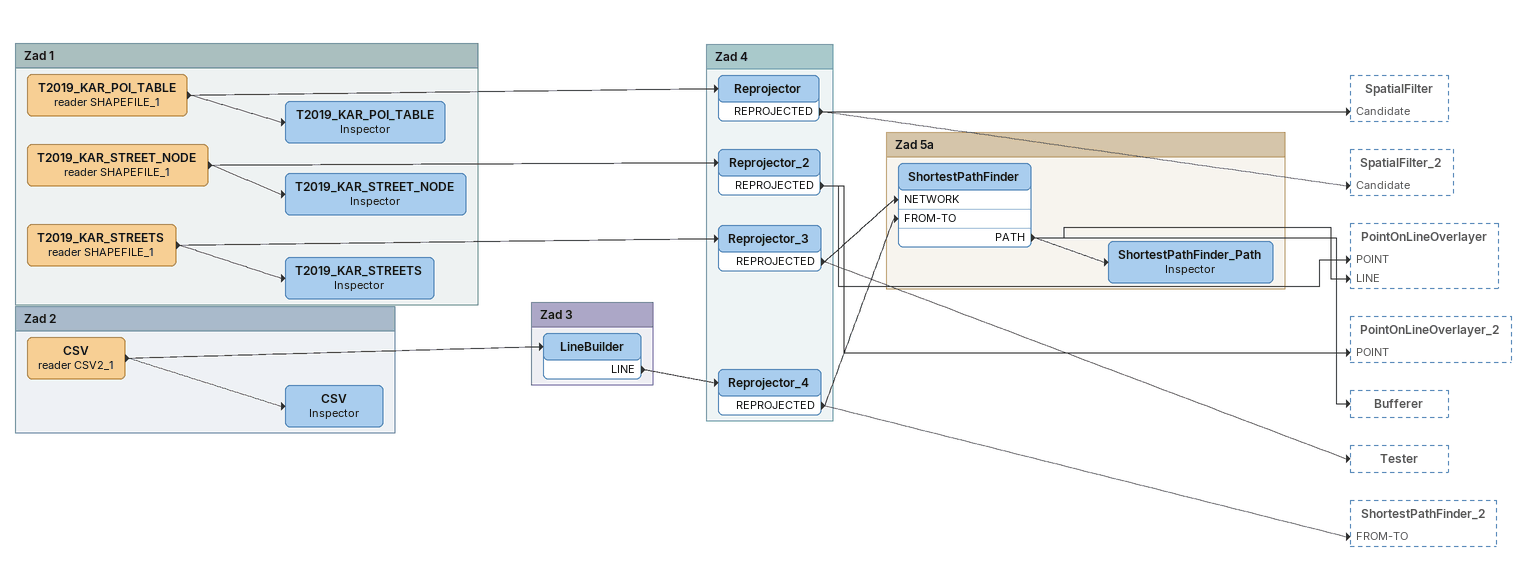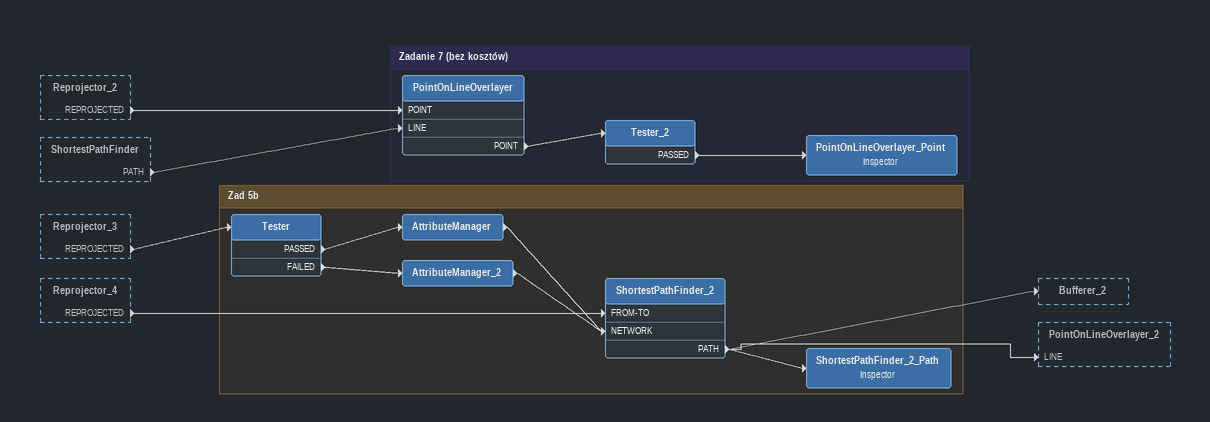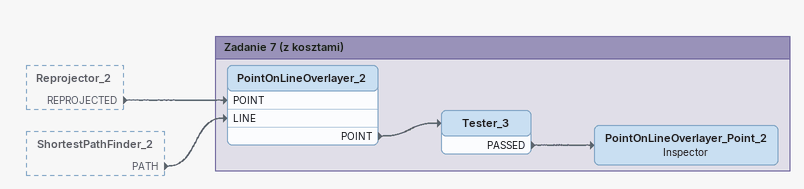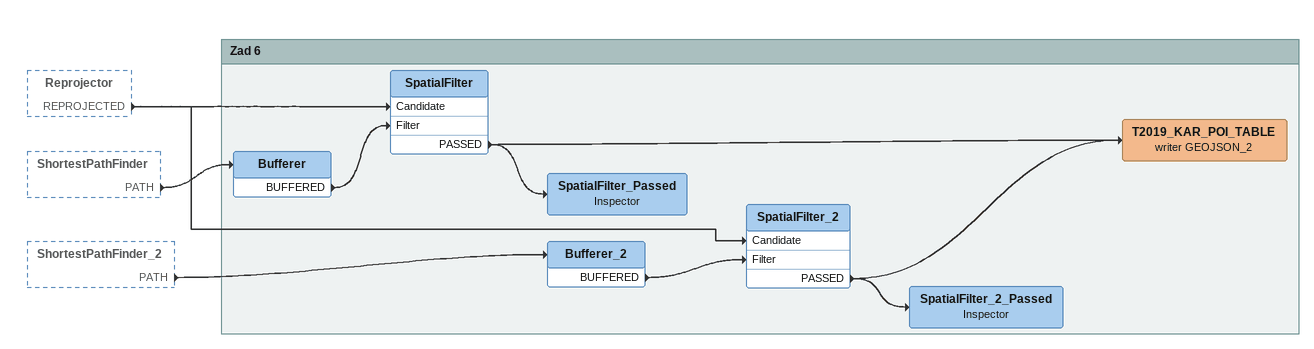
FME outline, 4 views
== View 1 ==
Bookmark: Zad 1
T2019_KAR_POI_TABLE (reader SHAPEFILE_1)
    -> T2019_KAR_POI_TABLE
    -> Reprojector
T2019_KAR_POI_TABLE: Inspector
T2019_KAR_STREET_NODE (reader SHAPEFILE_1)
    -> T2019_KAR_STREET_NODE
    -> Reprojector_2
T2019_KAR_STREET_NODE: Inspector
T2019_KAR_STREETS (reader SHAPEFILE_1)
    -> T2019_KAR_STREETS
    -> Reprojector_3
T2019_KAR_STREETS: Inspector

Bookmark: Zad 4
Reprojector
    REPROJECTED -> SpatialFilter [Candidate]
    REPROJECTED -> SpatialFilter_2 [Candidate]
Reprojector_2
    REPROJECTED -> PointOnLineOverlayer [POINT]
    REPROJECTED -> PointOnLineOverlayer_2 [POINT]
Reprojector_3
    REPROJECTED -> ShortestPathFinder [NETWORK]
    REPROJECTED -> Tester
Reprojector_4
    REPROJECTED -> ShortestPathFinder [FROM-TO]
    REPROJECTED -> ShortestPathFinder_2 [FROM-TO]

Bookmark: Zad 2
CSV (reader CSV2_1)
    -> CSV
    -> LineBuilder
CSV: Inspector

Bookmark: Zad 3
LineBuilder
    LINE -> Reprojector_4

Bookmark: Zad 5a
ShortestPathFinder
    PATH -> ShortestPathFinder_Path
    PATH -> Bufferer
    PATH -> PointOnLineOverlayer [LINE]
ShortestPathFinder_Path: Inspector

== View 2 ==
Reprojector_2 [outside]
    REPROJECTED -> PointOnLineOverlayer [POINT]
ShortestPathFinder [outside]
    PATH -> PointOnLineOverlayer [LINE]
Reprojector_3 [outside]
    REPROJECTED -> Tester
Reprojector_4 [outside]
    REPROJECTED -> ShortestPathFinder_2 [FROM-TO]

Bookmark: Zad 5b
Tester
    PASSED -> AttributeManager
    FAILED -> AttributeManager_2
AttributeManager
    -> ShortestPathFinder_2 [NETWORK]
AttributeManager_2
    -> ShortestPathFinder_2 [NETWORK]
ShortestPathFinder_2
    PATH -> ShortestPathFinder_2_Path
    PATH -> Bufferer_2
    PATH -> PointOnLineOverlayer_2 [LINE]
ShortestPathFinder_2_Path: Inspector

Bookmark: Zadanie 7 (bez kosztów)
PointOnLineOverlayer
    POINT -> Tester_2
Tester_2
    PASSED -> PointOnLineOverlayer_Point
PointOnLineOverlayer_Point: Inspector

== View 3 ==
Reprojector_2 [outside]
    REPROJECTED -> PointOnLineOverlayer_2 [POINT]
ShortestPathFinder_2 [outside]
    PATH -> PointOnLineOverlayer_2 [LINE]

Bookmark: Zadanie 7 (z kosztami)
PointOnLineOverlayer_2
    POINT -> Tester_3
Tester_3
    PASSED -> PointOnLineOverlayer_Point_2
PointOnLineOverlayer_Point_2: Inspector

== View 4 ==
Reprojector [outside]
    REPROJECTED -> SpatialFilter [Candidate]
    REPROJECTED -> SpatialFilter_2 [Candidate]
ShortestPathFinder [outside]
    PATH -> Bufferer
ShortestPathFinder_2 [outside]
    PATH -> Bufferer_2

Bookmark: Zad 6
Bufferer
    BUFFERED -> SpatialFilter [Filter]
SpatialFilter
    PASSED -> SpatialFilter_Passed
    PASSED -> T2019_KAR_POI_TABLE (writer GEOJSON_2)
SpatialFilter_Passed: Inspector
Bufferer_2
    BUFFERED -> SpatialFilter_2 [Filter]
SpatialFilter_2
    PASSED -> T2019_KAR_POI_TABLE (writer GEOJSON_2)
    PASSED -> SpatialFilter_2_Passed
T2019_KAR_POI_TABLE (writer GEOJSON_2)
SpatialFilter_2_Passed: Inspector
